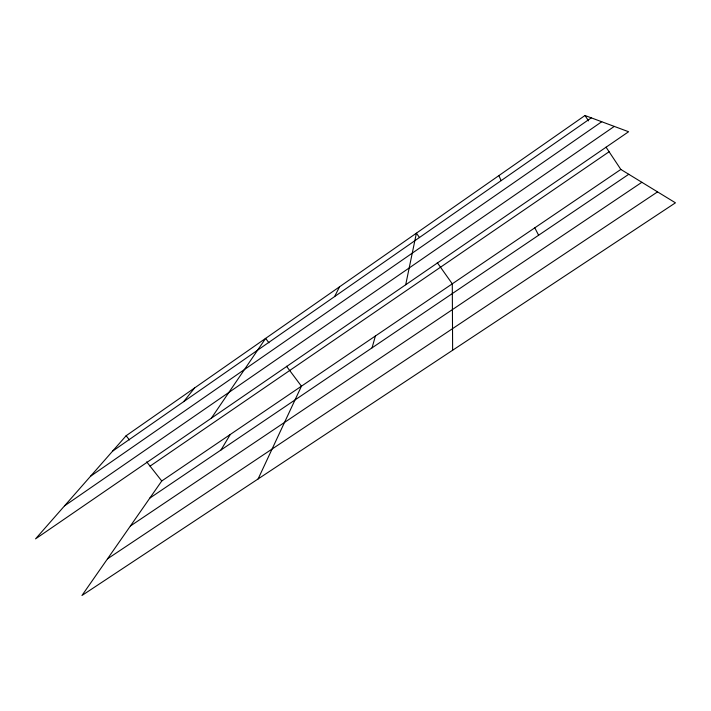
<?xml version="1.0" encoding="UTF-8"?>
<svg xmlns="http://www.w3.org/2000/svg" width="711" height="711" viewBox="0 0 711 711"><rect width="100%" height="100%" fill="white"/><g stroke="black" fill="none" stroke-linecap="round" stroke-linejoin="round"><path stroke-width="1.07" d="M405.697 284.764L416.397 233.172L419.534 237.598M372.066 347.839L375.381 336.019M258.111 478.947L301.437 386.197L286.489 366.227M334.597 296.576L339.529 286.817M220.997 449.983L230.275 434.483M211.354 418.184L265.638 338.383L268.936 342.791M620.845 169.44L161.752 480.983L81.961 595.489L675.45 202.822L620.845 169.44L606.048 147.168M183.678 401.653L194.556 387.993M126.123 435.745L35.55 538.867L628.604 131.739L584.993 115.511L126.123 435.745L129.402 439.922M112.614 451.13L591.303 117.857M90.546 476.254L601.746 121.741M64.585 505.814L614.277 126.407M150.057 466.14L609.096 151.754M149.825 498.1L628.764 174.284M130.362 526.024L641.864 182.292M107.494 558.837L657.551 191.881M146.697 461.866L161.752 480.983M437.301 262.679L452.285 283.831L452.631 350.247M584.993 115.511L588.566 120.879M534.796 227.84L538.609 235.234M498.909 175.59L501.113 180.647"/></g></svg>
